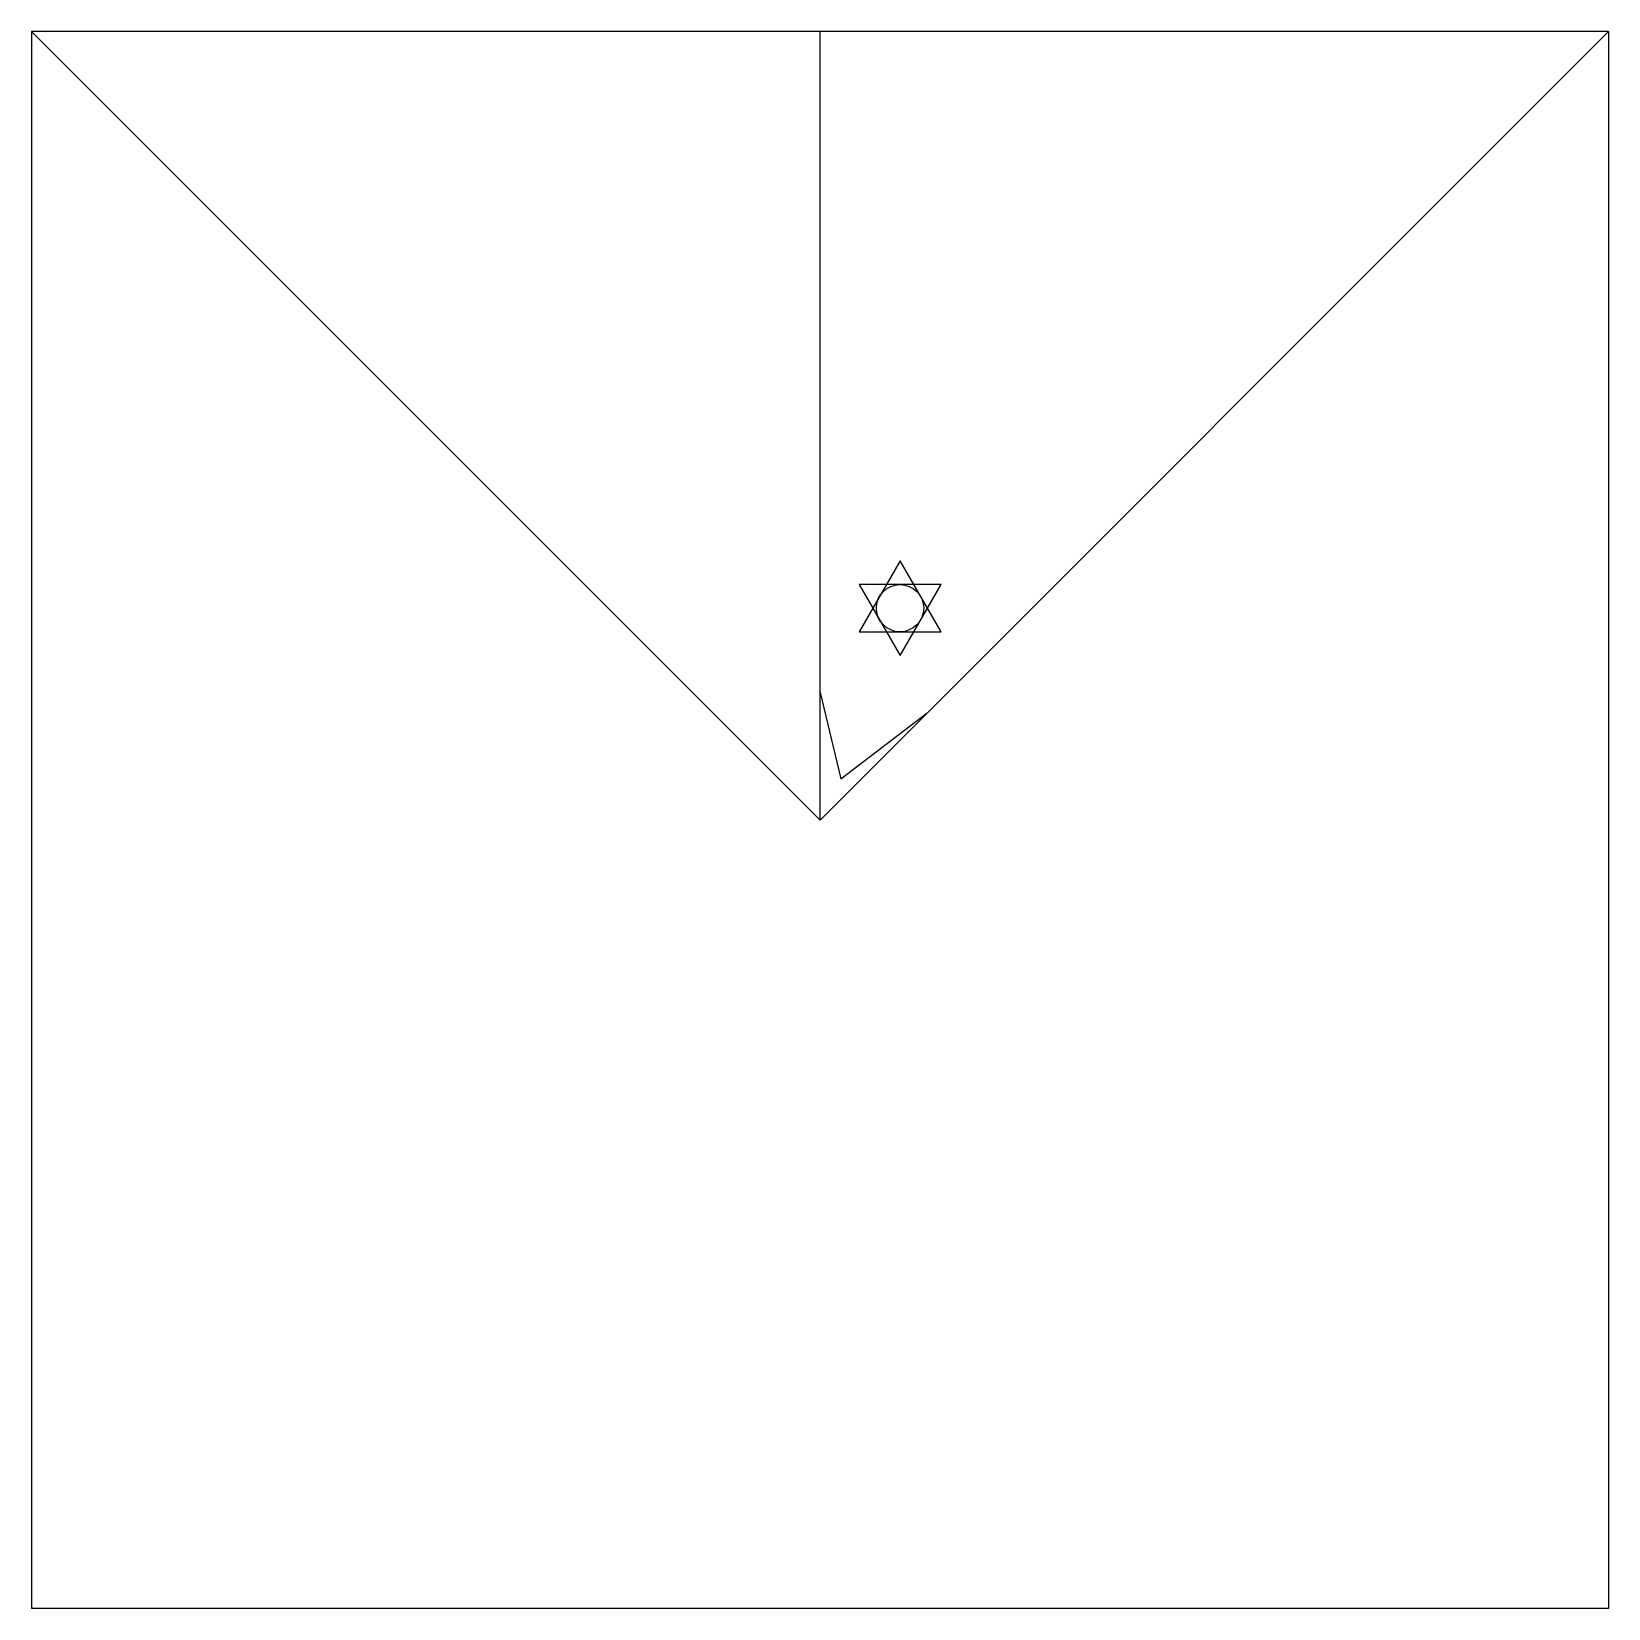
# Model space of a CAD drawing. Header units: millimetres. Extents: x -50 to 50, y -50 to 50.
import ezdxf

# ---------------------------------------------------------------- set-up
doc = ezdxf.new("R2010")
doc.units = ezdxf.units.MM

msp = doc.modelspace()

# ---------------------------------------------------------------- linework, layer by layer
for p, q in [((50, 50), (-50, 50)), ((-50, 50), (-50, -50)), ((-50, 50), (0, 0)), ((0, 0), (50, 50)), ((0, 0), (0, 50)), ((50, 50), (50, -50)), ((5.077996, 16.432728), (4.211971, 14.932728)), ((5.944022, 14.932728), (5.077996, 16.432728)), ((4.211971, 14.932728), (2.47992, 14.932728)), ((2.47992, 14.932728), (3.345945, 13.432728)), ((4.211971, 14.932728), (3.345945, 13.432728)), ((5.944022, 14.932728), (4.211971, 14.932728)), ((6.810047, 13.432728), (5.944022, 14.932728)), ((7.676073, 14.932728), (5.944022, 14.932728)), ((6.810047, 13.432728), (7.676073, 14.932728)), ((3.345945, 13.432728), (2.47992, 11.932728)), ((3.345945, 13.432728), (4.211971, 11.932728)), ((5.944022, 11.932728), (6.810047, 13.432728)), ((7.676073, 11.932728), (6.810047, 13.432728)), ((2.47992, 11.932728), (4.211971, 11.932728)), ((4.211971, 11.932728), (5.944022, 11.932728)), ((4.211971, 11.932728), (5.077996, 10.432728)), ((5.077996, 10.432728), (5.944022, 11.932728)), ((5.944022, 11.932728), (7.676073, 11.932728)), ((0, 8.079364), (1.32344, 2.606185)), ((1.32344, 2.606185), (6.796575, 6.796575)), ((50, -50), (-50, -50))]:
    msp.add_line(p, q)
msp.add_circle((5.077996, 13.432728), 1.5)

doc.saveas('drawing.dxf')
